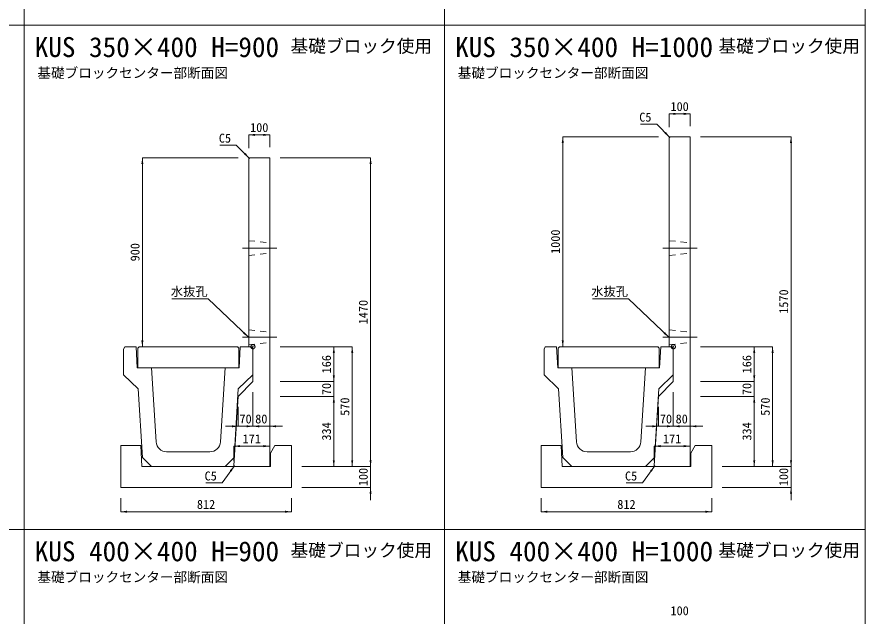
# Model space of a CAD drawing. Units: millimetres at full size, sheet at 1:40. Extents: x 86 to 35886, y -15691 to 10257.
# Drawn here: x 13252 to 17286, y -11702 to -8851 of the extents above; entities that cross this region are included whole.
import ezdxf
from ezdxf.enums import TextEntityAlignment as Align

# ---------------------------------------------------------------- set-up
doc = ezdxf.new("R2010")
doc.units = ezdxf.units.MM
doc.header["$LTSCALE"] = 40
doc.header["$PDMODE"] = 32
doc.header["$PDSIZE"] = 20
doc.linetypes.add('USER1', pattern=[28.575, 19.05, -3.175, 3.175, -3.175])
doc.linetypes.add('USER2', pattern=[1.35, 0.75, -0.6])
for name, color, linetype, lineweight in [('0_2', 7, 'USER1', 5), ('パネックスKUS', 2, 'Continuous', 20), ('図枠', 5, 'Continuous', 13), ('基礎ブロック', 2, 'Continuous', 13), ('寸法線', 7, 'Continuous', 13), ('引出線', 4, 'Continuous', 13), ('本体', 2, 'Continuous', 13), ('補助線', 8, 'USER1', 13)]:
    doc.layers.add(name, color=color, linetype=linetype, lineweight=lineweight)
doc.layers.add('文字', color=7, linetype='Continuous')
doc.styles.add('ＭＳ ゴシック', font='')
doc.styles.get('ＭＳ ゴシック').set_extended_font_data('MS Gothic')

# ---------------------------------------------------------------- blocks, each defined once
blk = doc.blocks.new('filled_arrow')
at = {"color": 0, "linetype": 'Continuous', "lineweight": -2}
blk.add_solid([(7.5, 1.25), (0, 0), (7.5, -1.25)], dxfattribs=at)

msp = doc.modelspace()

# ---------------------------------------------------------------- linework, layer by layer
at = {"layer": 'パネックスKUS'}
for p, q in [((16359.18, -9420.56), (16354.18, -9425.56)), ((16354.18, -9425.56), (16354.18, -10420.56)), ((16454.18, -9420.56), (16359.18, -9420.56)), ((16454.18, -10990.56), (16454.18, -9420.56)), ((14359.18, -9520.56), (14354.18, -9525.56)), ((14454.18, -9520.56), (14359.18, -9520.56)), ((14454.18, -10990.56), (14454.18, -9520.56)), ((14354.18, -9525.56), (14354.18, -10420.56)), ((14354.18, -10420.56), (14374.18, -10420.56)), ((14374.18, -10420.56), (14374.18, -10586.56)), ((16354.18, -10420.56), (16374.18, -10420.56)), ((16374.18, -10420.56), (16374.18, -10586.56)), ((14374.18, -10586.56), (14304.18, -10656.56)), ((16374.18, -10586.56), (16304.18, -10656.56)), ((14304.18, -10656.56), (14283.49, -10985.57)), ((16304.18, -10656.56), (16283.49, -10985.57)), ((14288.18, -10990.56), (14283.49, -10985.57)), ((14288.18, -10990.56), (14454.18, -10990.56)), ((16288.18, -10990.56), (16283.49, -10985.57)), ((16288.18, -10990.56), (16454.18, -10990.56))]:
    msp.add_line(p, q, dxfattribs=at)
at = {"layer": 'パネックスKUS', "linetype": 'USER2', "lineweight": 9}
for p, q in [((14354.18, -9915.56), (14454.18, -9925.56)), ((16354.18, -9915.56), (16454.18, -9925.56)), ((14354.18, -9985.56), (14454.18, -9975.56)), ((16354.18, -9985.56), (16454.18, -9975.56)), ((14354.18, -10340.56), (14454.18, -10350.56)), ((16354.18, -10340.56), (16454.18, -10350.56)), ((14354.18, -10410.56), (14454.18, -10400.56)), ((16354.18, -10410.56), (16454.18, -10400.56))]:
    msp.add_line(p, q, dxfattribs=at)
at = {"layer": '図枠'}
for p, q in [((13286.23, -1890.56), (13286.23, -15590.56)), ((15286.23, -1890.56), (15286.23, -15590.56)), ((17286.23, -1890.56), (17286.23, -15590.56)), ((86.23, -8890.56), (17286.23, -8890.56)), ((86.23, -11290.56), (17286.23, -11290.56))]:
    msp.add_line(p, q, dxfattribs=at)
at = {"layer": '基礎ブロック'}
for p, q in [((13840.23, -10890.56), (13745.23, -10890.56)), ((13745.23, -10890.56), (13745.23, -10990.56)), ((13845.23, -10990.56), (13840.23, -10890.56)), ((14478.23, -10890.56), (14457.23, -10927.56)), ((14557.23, -10890.56), (14478.23, -10890.56)), ((14557.23, -10990.56), (14557.23, -10890.56)), ((15840.23, -10890.56), (15745.23, -10890.56)), ((15745.23, -10890.56), (15745.23, -10990.56)), ((15845.23, -10990.56), (15840.23, -10890.56)), ((16478.23, -10890.56), (16457.23, -10927.56)), ((16557.23, -10890.56), (16478.23, -10890.56)), ((16557.23, -10990.56), (16557.23, -10890.56)), ((14457.23, -10927.56), (14457.23, -10990.56)), ((16457.23, -10927.56), (16457.23, -10990.56)), ((13745.23, -10990.56), (13745.23, -11090.56)), ((14457.23, -10990.56), (13845.23, -10990.56)), ((14557.23, -10990.56), (14557.23, -11090.56)), ((15745.23, -10990.56), (15745.23, -11090.56)), ((16457.23, -10990.56), (15845.23, -10990.56)), ((16557.23, -10990.56), (16557.23, -11090.56)), ((13745.23, -11090.56), (14557.23, -11090.56)), ((15745.23, -11090.56), (16557.23, -11090.56))]:
    msp.add_line(p, q, dxfattribs=at)
at = {"layer": '寸法線'}
for p, q in [((16354.18, -9312.01), (16454.18, -9312.01)), ((16354.18, -9375.56), (16354.18, -9312.01)), ((16454.18, -9370.56), (16454.18, -9312.01)), ((14354.18, -9412.01), (14454.18, -9412.01)), ((14354.18, -9475.56), (14354.18, -9412.01)), ((14454.18, -9470.56), (14454.18, -9412.01)), ((15848.23, -10420.56), (15848.23, -9420.56)), ((16304.18, -9420.56), (15848.23, -9420.56)), ((16504.18, -9420.56), (16934.07, -9420.56)), ((16934.07, -10990.56), (16934.07, -9420.56)), ((13848.23, -10420.56), (13848.23, -9520.56)), ((14304.18, -9520.56), (13848.23, -9520.56)), ((14504.18, -9520.56), (14934.07, -9520.56)), ((14934.07, -10990.56), (14934.07, -9520.56)), ((14304.18, -10420.56), (13848.23, -10420.56)), ((14504.18, -10420.56), (14846.57, -10420.56)), ((14504.18, -10420.56), (14759.07, -10420.56)), ((14759.07, -10420.56), (14759.07, -10586.56)), ((14846.57, -10420.56), (14846.57, -10990.56)), ((16304.18, -10420.56), (15848.23, -10420.56)), ((16504.18, -10420.56), (16846.57, -10420.56)), ((16504.18, -10420.56), (16759.07, -10420.56)), ((16759.07, -10420.56), (16759.07, -10586.56)), ((16846.57, -10420.56), (16846.57, -10990.56)), ((14759.07, -10526.56), (14759.07, -10716.56)), ((16759.07, -10526.56), (16759.07, -10716.56)), ((14504.18, -10586.56), (14759.07, -10586.56)), ((14504.18, -10586.56), (14759.07, -10586.56)), ((16504.18, -10586.56), (16759.07, -10586.56)), ((16504.18, -10586.56), (16759.07, -10586.56)), ((14374.18, -10636.56), (14374.18, -10799.16)), ((14374.18, -10636.56), (14374.18, -10799.16)), ((14454.18, -10636.56), (14454.18, -10799.16)), ((16374.18, -10636.56), (16374.18, -10799.16)), ((16374.18, -10636.56), (16374.18, -10799.16)), ((16454.18, -10636.56), (16454.18, -10799.16)), ((14504.18, -10656.56), (14759.07, -10656.56)), ((14504.18, -10656.56), (14759.07, -10656.56)), ((14759.07, -10656.56), (14759.07, -10990.56)), ((16504.18, -10656.56), (16759.07, -10656.56)), ((16504.18, -10656.56), (16759.07, -10656.56)), ((16759.07, -10656.56), (16759.07, -10990.56)), ((14304.18, -10706.56), (14304.18, -10799.16)), ((16304.18, -10706.56), (16304.18, -10799.16)), ((14434.18, -10799.16), (14244.18, -10799.16)), ((14314.18, -10799.16), (14514.18, -10799.16)), ((16434.18, -10799.16), (16244.18, -10799.16)), ((16314.18, -10799.16), (16514.18, -10799.16)), ((14283.18, -10893.64), (14454.18, -10893.64)), ((14283.18, -10965.56), (14283.18, -10893.64)), ((14454.18, -10965.56), (14454.18, -10893.64)), ((14934.07, -10930.56), (14934.07, -11150.56)), ((16283.18, -10893.64), (16454.18, -10893.64)), ((16283.18, -10965.56), (16283.18, -10893.64)), ((16454.18, -10965.56), (16454.18, -10893.64)), ((16934.07, -10930.56), (16934.07, -11150.56)), ((14607.23, -10990.56), (14934.07, -10990.56)), ((14607.23, -10990.56), (14846.57, -10990.56)), ((14607.23, -10990.56), (14759.07, -10990.56)), ((14607.23, -10990.56), (14934.07, -10990.56)), ((16607.23, -10990.56), (16934.07, -10990.56)), ((16607.23, -10990.56), (16846.57, -10990.56)), ((16607.23, -10990.56), (16759.07, -10990.56)), ((16607.23, -10990.56), (16934.07, -10990.56)), ((14607.23, -11090.56), (14934.07, -11090.56)), ((16607.23, -11090.56), (16934.07, -11090.56)), ((13745.23, -11140.56), (13745.23, -11205.79)), ((14557.23, -11140.56), (14557.23, -11205.79)), ((15745.23, -11140.56), (15745.23, -11205.79)), ((16557.23, -11140.56), (16557.23, -11205.79)), ((13745.23, -11205.79), (14557.23, -11205.79)), ((15745.23, -11205.79), (16557.23, -11205.79))]:
    msp.add_line(p, q, dxfattribs=at)
at = {"layer": '引出線'}
for points in [[(16356.68, -9423.06), (16295.19, -9360.35), (16217.42, -9360.35)], [(14356.68, -9523.06), (14295.19, -9460.35), (14217.42, -9460.35)], [(14353.23, -10375.56), (14160.77, -10192.12), (13989.03, -10192.12)], [(16353.23, -10375.56), (16160.77, -10192.12), (15989.03, -10192.12)], [(14285.84, -10988.07), (14227.41, -11068.33), (14149.64, -11068.33)], [(16285.84, -10988.07), (16227.41, -11068.33), (16149.64, -11068.33)]]:
    msp.add_lwpolyline(points, dxfattribs=at)
at = {"layer": '本体'}
for p, q in [((13759.18, -10432.56), (13765.18, -10420.56)), ((13759.18, -10432.56), (13759.18, -10554.56)), ((13765.18, -10420.56), (13819.18, -10420.56)), ((13819.18, -10420.56), (13824.18, -10520.56)), ((14314.18, -10420.56), (14309.18, -10520.56)), ((14314.18, -10420.56), (14368.18, -10420.56)), ((14374.18, -10432.56), (14368.18, -10420.56)), ((14374.18, -10432.56), (14374.18, -10554.56)), ((15759.18, -10432.56), (15765.18, -10420.56)), ((15759.18, -10432.56), (15759.18, -10554.56)), ((15765.18, -10420.56), (15819.18, -10420.56)), ((15819.18, -10420.56), (15824.18, -10520.56)), ((16314.18, -10420.56), (16309.18, -10520.56)), ((16314.18, -10420.56), (16368.18, -10420.56)), ((16374.18, -10432.56), (16368.18, -10420.56)), ((16374.18, -10432.56), (16374.18, -10554.56)), ((13824.18, -10520.56), (13891.68, -10520.56)), ((13891.68, -10520.56), (13913.75, -10873.68)), ((14241.68, -10520.56), (14219.61, -10873.68)), ((14241.68, -10520.56), (14309.18, -10520.56)), ((15824.18, -10520.56), (15891.68, -10520.56)), ((15891.68, -10520.56), (15913.75, -10873.68)), ((16241.68, -10520.56), (16219.61, -10873.68)), ((16241.68, -10520.56), (16309.18, -10520.56)), ((13759.18, -10554.56), (13828.68, -10621.56)), ((14374.18, -10554.56), (14304.68, -10621.56)), ((15759.18, -10554.56), (15828.68, -10621.56)), ((16374.18, -10554.56), (16304.68, -10621.56)), ((13828.68, -10621.56), (13848.28, -10947.17)), ((14304.68, -10621.56), (14285.08, -10947.17)), ((15828.68, -10621.56), (15848.28, -10947.17)), ((16304.68, -10621.56), (16285.08, -10947.17)), ((13963.65, -10920.56), (14169.71, -10920.56)), ((15963.65, -10920.56), (16169.71, -10920.56)), ((13891.68, -10990.56), (13848.28, -10947.17)), ((14241.68, -10990.56), (14285.08, -10947.17)), ((15891.68, -10990.56), (15848.28, -10947.17)), ((16241.68, -10990.56), (16285.08, -10947.17)), ((13891.68, -10990.56), (14241.68, -10990.56)), ((15891.68, -10990.56), (16241.68, -10990.56))]:
    msp.add_line(p, q, dxfattribs=at)
at = {"layer": '本体', "lineweight": 20}
for points in [[(13826.68, -10520.56), (13826.68, -10426.56), (13832.68, -10420.56), (14300.68, -10420.56), (14306.68, -10426.56), (14306.68, -10520.56)], [(15826.68, -10520.56), (15826.68, -10426.56), (15832.68, -10420.56), (16300.68, -10420.56), (16306.68, -10426.56), (16306.68, -10520.56)]]:
    msp.add_lwpolyline(points, close=True, dxfattribs=at)
at = {"layer": '本体'}
for centre, start, end in [((13963.65, -10870.56), 183.57633, 270), ((14169.71, -10870.56), 270, 356.42367), ((15963.65, -10870.56), 183.57633, 270), ((16169.71, -10870.56), 270, 356.42367)]:
    msp.add_arc(centre, 50, start, end, dxfattribs=at)
at = {"layer": '補助線'}
for p, q in [((14323.87, -9950.56), (14487.59, -9950.56)), ((16323.87, -9950.56), (16487.59, -9950.56)), ((14323.87, -10375.56), (14487.59, -10375.56)), ((16323.87, -10375.56), (16487.59, -10375.56))]:
    msp.add_line(p, q, dxfattribs=at)
for p in [(14374.18, -10420.56), (16374.18, -10420.56)]:
    msp.add_point(p, dxfattribs=at)

# ---------------------------------------------------------------- block references
at = {"layer": '寸法線', "xscale": 4, "yscale": 4}
for p in [(16354.18, -9312.01), (14354.18, -9412.01), (14374.18, -10799.16), (14454.18, -10799.16), (16374.18, -10799.16), (16454.18, -10799.16), (14283.18, -10893.64), (16283.18, -10893.64), (13745.23, -11205.79), (15745.23, -11205.79)]:
    msp.add_blockref('filled_arrow', p, dxfattribs=at)
for p, rotation in [((16454.18, -9312.01), 180), ((14454.18, -9412.01), 180), ((15848.23, -9420.56), 270), ((16934.07, -9420.56), 270), ((13848.23, -9520.56), 270), ((14934.07, -9520.56), 270), ((13848.23, -10420.56), 90), ((15848.23, -10420.56), 90), ((14759.07, -10420.56), 270), ((14846.57, -10420.56), 270), ((16759.07, -10420.56), 270), ((16846.57, -10420.56), 270), ((14759.07, -10586.56), 90), ((14759.07, -10586.56), 90), ((16759.07, -10586.56), 90), ((16759.07, -10586.56), 90), ((14759.07, -10656.56), 270), ((14759.07, -10656.56), 270), ((16759.07, -10656.56), 270), ((16759.07, -10656.56), 270), ((14304.18, -10799.16), 180), ((14374.18, -10799.16), 180), ((16304.18, -10799.16), 180), ((16374.18, -10799.16), 180), ((14454.18, -10893.64), 180), ((16454.18, -10893.64), 180), ((14759.07, -10990.56), 90), ((14846.57, -10990.56), 90), ((14934.07, -10990.56), 90), ((14934.07, -10990.56), 90), ((16759.07, -10990.56), 90), ((16846.57, -10990.56), 90), ((16934.07, -10990.56), 90), ((16934.07, -10990.56), 90), ((14934.07, -11090.56), 270), ((16934.07, -11090.56), 270), ((14557.23, -11205.79), 180), ((16557.23, -11205.79), 180)]:
    msp.add_blockref('filled_arrow', p, dxfattribs=dict(at, rotation=rotation))
at = {"layer": '引出線', "xscale": 4, "yscale": 4}
for p, rotation in [((16356.68, -9423.06), 134.4), ((14356.68, -9523.06), 134.4), ((14353.23, -10375.56), 136.4), ((16353.23, -10375.56), 136.4), ((14285.84, -10988.07), 233.9), ((16285.84, -10988.07), 233.9)]:
    msp.add_blockref('filled_arrow', p, dxfattribs=dict(at, rotation=rotation))

# ---------------------------------------------------------------- texts
at = {"layer": '0_2', "style": 'ＭＳ ゴシック'}
for p in [(13348.99, -9154.99), (15348.99, -9154.99), (13348.99, -11554.99), (15348.99, -11554.99)]:
    msp.add_text('基礎ブロックセンター部断面図', height=47.47, dxfattribs=at).set_placement(p, align=Align.BOTTOM_LEFT)
at = {"layer": '寸法線', "style": 'ＭＳ ゴシック'}
for s, p in [('100', (16404.18, -9277.01)), ('100', (14404.18, -9377.01)), ('70', (14339.18, -10764.16)), ('80', (14414.18, -10764.16)), ('70', (16339.18, -10764.16)), ('80', (16414.18, -10764.16)), ('171', (14368.68, -10858.64)), ('171', (16368.68, -10858.64)), ('812', (14151.23, -11170.79)), ('812', (16151.23, -11170.79)), ('100', (16404.18, -11677.01))]:
    msp.add_text(s, height=42.72, dxfattribs=at).set_placement(p, align=Align.MIDDLE_CENTER)
for s, p in [('1000', (15813.23, -9920.56)), ('900', (13813.23, -9970.56)), ('1570', (16899.07, -10205.56)), ('1470', (14899.07, -10255.56)), ('166', (14724.07, -10503.56)), ('166', (16724.07, -10503.56)), ('70', (14724.07, -10621.56)), ('70', (16724.07, -10621.56)), ('570', (14811.57, -10705.56)), ('570', (16811.57, -10705.56)), ('334', (14724.07, -10823.56)), ('334', (16724.07, -10823.56)), ('100', (14899.07, -11040.56)), ('100', (16899.07, -11040.56))]:
    msp.add_text(s, height=42.72, rotation=90, dxfattribs=at).set_placement(p, align=Align.MIDDLE_CENTER)
at = {"layer": '引出線', "style": 'ＭＳ ゴシック'}
for s, p in [('C5', (16270.19, -9306.35)), ('C5', (14270.19, -9406.35)), ('水抜孔', (14158.52, -10135.83)), ('水抜孔', (16158.52, -10135.83)), ('C5', (14202.41, -11014.33)), ('C5', (16202.41, -11014.33))]:
    msp.add_text(s, height=42.72, dxfattribs=at).set_placement(p, align=Align.TOP_RIGHT)
at = {"layer": '文字', "style": 'ＭＳ ゴシック'}
for s, p in [('KUS 350×400 H=900', (13336.23, -9070.06)), ('KUS 350×400 H=1000', (15336.23, -9070.06)), ('KUS 400×400 H=900', (13336.23, -11470.06)), ('KUS 400×400 H=1000', (15336.23, -11470.06))]:
    msp.add_text(s, height=94.94, dxfattribs=at).set_placement(p, align=Align.BOTTOM_LEFT)
for p in [(15226.61, -8989.1), (17262.23, -8989.1), (15226.61, -11389.1), (17262.23, -11389.1)]:
    msp.add_text('基礎ブロック使用', height=61.71, dxfattribs=at).set_placement(p, align=Align.MIDDLE_RIGHT)

doc.saveas('drawing.dxf')
